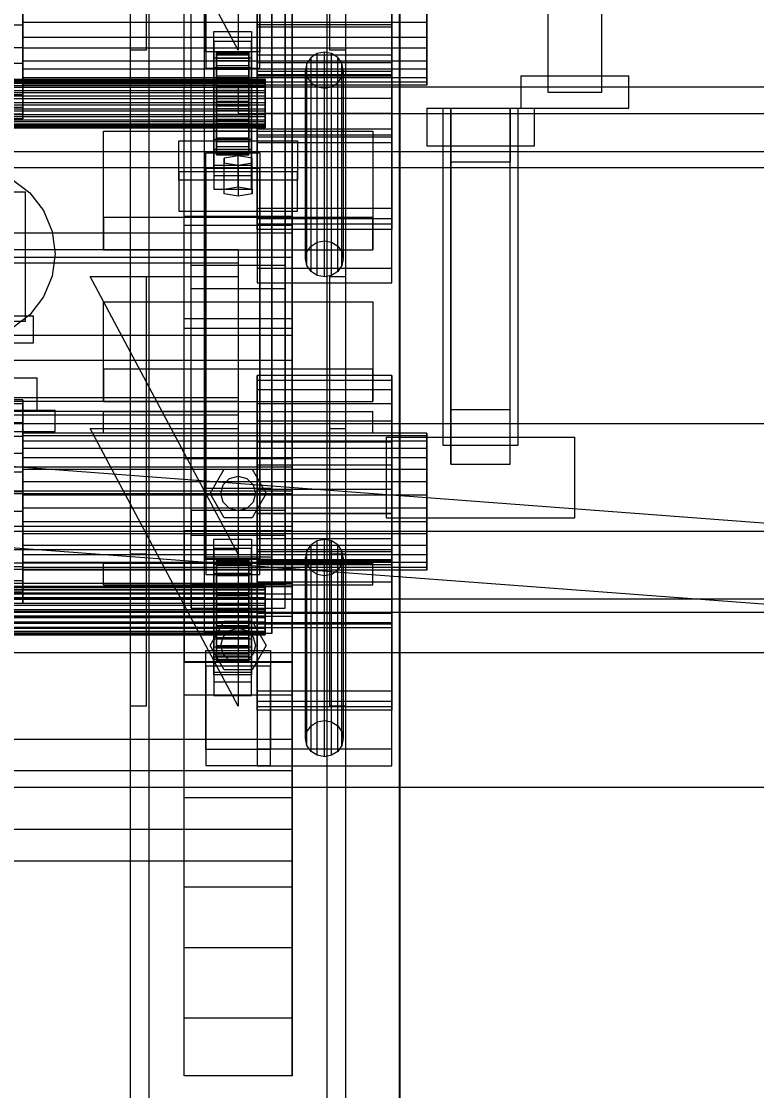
# Model space of a CAD drawing. Header units: millimetres. Extents: x -1970 to 34302, y -80068 to 6837.
# Drawn here: x 349.5 to 622.5, y -35798.5 to -35401.8 of the extents above; entities that cross this region are included whole.
import ezdxf

# ---------------------------------------------------------------- set-up
doc = ezdxf.new("R2010")
doc.units = ezdxf.units.MM
for name, color, linetype, lineweight in [('COTAS_O', 1, 'Continuous', 0), ('COTAS_P', 1, 'Continuous', 0), ('frontal_briquetadora', 7, 'Continuous', 0), ('frontal_C01', 7, 'Continuous', 0), ('frontal_C02', 7, 'Continuous', 0), ('frontal_C07', 7, 'Continuous', 0), ('frontal_tolva_provisional', 7, 'Continuous', 0)]:
    doc.layers.add(name, color=color, linetype=linetype, lineweight=lineweight)
doc.dimstyles.new('R19_100', dxfattribs={"dimtxt": 250, "dimasz": 150, "dimexe": 150, "dimexo": 80, "dimgap": 100, "dimtad": 1, "dimtih": 1, "dimtoh": 1, "dimdsep": 46, "dimcen": 0.09, "dimadec": 0, "dimazin": 0, "dimtfac": 1, "dimtdec": 4, "dimtofl": 0, "dimtmove": 0, "dimatfit": 3, "dimfxl": 1, "dimtolj": 1, "dimtzin": 0, "dimarcsym": 0})

# ---------------------------------------------------------------- blocks, each defined once
blk = doc.blocks.new('*D41')
at = {"layer": 'COTAS_O', "color": 0, "lineweight": -2, "transparency": 16777216}
for p, q in [((-1480, -35920), (-1480, -35150)), ((490, -35920), (490, -35150)), ((-1330, -35300), (340, -35300))]:
    blk.add_line(p, q, dxfattribs=at)
at = {"layer": 'COTAS_O', "color": 0, "transparency": 16777216}
for points in [[(-1330, -35275), (-1330, -35325), (-1480, -35300)], [(340, -35275), (340, -35325), (490, -35300)]]:
    blk.add_solid(points, dxfattribs=at)
at = {"layer": 'Defpoints', "color": 0, "transparency": 16777216}
for p in [(490, -35300), (-1480, -36000), (490, -36000)]:
    blk.add_point(p, dxfattribs=at)
blk = doc.blocks.new('*D43')
at = {"layer": 'COTAS_P', "color": 0, "lineweight": -2, "transparency": 16777216}
for p, q in [((-804, -35920), (-804, -35150)), ((804, -35920), (804, -35150)), ((-654, -35300), (654, -35300))]:
    blk.add_line(p, q, dxfattribs=at)
at = {"layer": 'COTAS_P', "color": 0, "transparency": 16777216}
for points in [[(-654, -35275), (-654, -35325), (-804, -35300)], [(654, -35275), (654, -35325), (804, -35300)]]:
    blk.add_solid(points, dxfattribs=at)
at = {"layer": 'Defpoints', "color": 0, "transparency": 16777216}
for p in [(804, -35300), (-804, -36000), (804, -36000)]:
    blk.add_point(p, dxfattribs=at)

msp = doc.modelspace()

# ---------------------------------------------------------------- linework, layer by layer
at = {"layer": 'frontal_briquetadora'}
for q in [(490, -34940), (490, -34950)]:
    msp.add_line((490, -35980), q, dxfattribs=at)
at = {"layer": 'frontal_C01'}
for p, q in [((390, -35975), (390, -34032.596)), ((397, -35975), (397, -34032.596)), ((463, -35975), (463, -34032.596)), ((470, -35975), (470, -34032.596)), ((390, -35975), (390, -34793.537)), ((397, -35975), (397, -34793.537)), ((463, -35975), (463, -34793.537)), ((470, -35975), (470, -34793.537)), ((417.5, -35575.013), (417.5, -34933.521)), ((442.5, -34933.521), (442.5, -35575.013)), ((417.5, -35600.645), (417.5, -34959.153)), ((442.5, -35600.645), (442.5, -34959.153)), ((410, -35564.015), (410, -35198.763)), ((450, -35198.763), (450, -35564.015)), ((410, -35611.642), (410, -35246.391)), ((450, -35611.642), (450, -35246.391)), ((418, -35413.01), (418, -35262.91)), ((438, -35262.91), (438, -35413.01)), ((418, -35268.998), (418, -35419.098)), ((438, -35419.098), (438, -35268.998)), ((410, -35474.007), (410, -35292.538)), ((450, -35292.538), (450, -35474.007)), ((412.5, -35583.263), (412.5, -35307.023)), ((447.5, -35307.023), (447.5, -35583.263)), ((412.5, -35592.394), (412.5, -35316.154)), ((447.5, -35592.394), (447.5, -35316.154)), ((410, -35512.109), (410, -35330.64)), ((450, -35512.109), (450, -35330.64)), ((350, -35388.434), (350, -35403.166)), ((437, -35403.916), (437, -35385.694)), ((487, -35385.694), (487, -35403.916)), ((350, -35402.125), (350, -35392.238)), ((500, -35392.238), (500, -35402.125)), ((350, -35411.566), (350, -35396.834)), ((437, -35396.084), (437, -35414.306)), ((487, -35414.306), (487, -35396.084)), ((350, -35397.875), (350, -35407.762)), ((500, -35407.762), (500, -35397.875)), ((350, -35403.166), (-350, -35403.166)), ((350, -35411.687), (350, -35402.125)), ((500, -35402.125), (350, -35402.125)), ((350, -35403.166), (350, -35417.417)), ((437, -35478.996), (437, -35402.902)), ((437, -35402.902), (487, -35402.902)), ((437, -35417.19), (437, -35402.902)), ((437, -35421.541), (437, -35403.916)), ((487, -35403.916), (437, -35403.916)), ((487, -35402.902), (487, -35478.996)), ((487, -35402.902), (487, -35417.19)), ((487, -35403.916), (487, -35421.541)), ((500, -35402.125), (500, -35411.687)), ((350, -35407.762), (350, -35416.466)), ((500, -35407.762), (350, -35407.762)), ((421, -35409.2), (421, -35405.548)), ((421, -35405.548), (435, -35405.548)), ((421, -35445.555), (421, -35405.548)), ((435, -35405.548), (435, -35409.2)), ((435, -35405.548), (435, -35445.555)), ((500, -35416.466), (500, -35407.762)), ((350, -35411.566), (-350, -35411.566)), ((350, -35424.538), (350, -35411.566)), ((350, -35419.471), (350, -35411.687)), ((500, -35411.687), (350, -35411.687)), ((438, -35413.01), (418, -35413.01)), ((418, -35413.01), (418, -35419.098)), ((435, -35409.2), (421, -35409.2)), ((421, -35409.2), (421, -35449.207)), ((435, -35449.207), (435, -35409.2)), ((438, -35419.098), (438, -35413.01)), ((500, -35411.687), (500, -35419.471)), ((350, -35416.466), (350, -35422.664)), ((500, -35416.466), (350, -35416.466)), ((421, -35418.94), (421, -35415.288)), ((421, -35415.288), (435, -35415.288)), ((421, -35455.295), (421, -35415.288)), ((422, -35423.258), (422, -35413.269)), ((422, -35413.269), (422, -35413.682)), ((422, -35413.269), (434, -35413.269)), ((422, -35414.149), (422, -35413.269)), ((422, -35423.453), (422, -35413.682)), ((422, -35413.682), (422, -35415.361)), ((422, -35413.682), (434, -35413.682)), ((422, -35423.675), (422, -35414.149)), ((422, -35414.149), (434, -35414.149)), ((422, -35416.262), (422, -35414.149)), ((422, -35424.248), (422, -35415.361)), ((422, -35415.361), (422, -35418.19)), ((422, -35415.361), (434, -35415.361)), ((422, -35424.676), (422, -35416.262)), ((422, -35416.262), (434, -35416.262)), ((422, -35419.465), (422, -35416.262)), ((434, -35413.682), (434, -35413.269)), ((434, -35413.269), (434, -35423.258)), ((434, -35413.269), (434, -35414.149)), ((434, -35415.361), (434, -35413.682)), ((434, -35413.682), (434, -35423.453)), ((434, -35414.149), (434, -35423.675)), ((434, -35414.149), (434, -35416.262)), ((434, -35418.19), (434, -35415.361)), ((434, -35415.361), (434, -35424.248)), ((434, -35416.262), (434, -35424.676)), ((434, -35416.262), (434, -35419.465)), ((435, -35415.288), (435, -35418.94)), ((435, -35415.288), (435, -35455.295)), ((437, -35414.306), (437, -35430.349)), ((487, -35414.306), (437, -35414.306)), ((437, -35471.211), (437, -35416.423)), ((437, -35416.423), (487, -35416.423)), ((437, -35422.139), (437, -35416.423)), ((457.05, -35415.125), (455.533, -35417.288)), ((459.321, -35413.679), (457.05, -35415.125)), ((457.05, -35485.131), (457.05, -35415.125)), ((462, -35413.172), (459.321, -35413.679)), ((459.321, -35483.686), (459.321, -35413.679)), ((464.679, -35413.679), (462, -35413.172)), ((462, -35483.178), (462, -35413.172)), ((466.95, -35415.125), (464.679, -35413.679)), ((464.679, -35483.686), (464.679, -35413.679)), ((468.467, -35417.288), (466.95, -35415.125)), ((466.95, -35485.131), (466.95, -35415.125)), ((487, -35430.349), (487, -35414.306)), ((487, -35416.423), (487, -35471.211)), ((487, -35416.423), (487, -35422.139)), ((500, -35422.664), (500, -35416.466)), ((350, -35417.417), (-350, -35417.417)), ((350, -35417.417), (350, -35429.015)), ((350, -35424.29), (350, -35419.471)), ((500, -35419.471), (350, -35419.471)), ((418, -35419.098), (438, -35419.098)), ((435, -35418.94), (421, -35418.94)), ((421, -35418.94), (421, -35458.947)), ((422, -35425.589), (422, -35418.19)), ((422, -35418.19), (422, -35421.977)), ((422, -35418.19), (434, -35418.19)), ((422, -35426.193), (422, -35419.465)), ((422, -35419.465), (434, -35419.465)), ((422, -35423.539), (422, -35419.465)), ((434, -35421.977), (434, -35418.19)), ((434, -35418.19), (434, -35425.589)), ((434, -35419.465), (434, -35426.193)), ((434, -35419.465), (434, -35423.539)), ((435, -35458.947), (435, -35418.94)), ((487, -35417.19), (437, -35417.19)), ((437, -35417.19), (437, -35493.284)), ((437, -35475.021), (437, -35420.234)), ((437, -35420.234), (487, -35420.234)), ((437, -35444.047), (437, -35420.234)), ((455.533, -35417.288), (455, -35419.839)), ((455, -35419.839), (455.533, -35422.391)), ((455, -35489.846), (455, -35419.839)), ((455.533, -35487.294), (455.533, -35417.288)), ((469, -35419.839), (468.467, -35417.288)), ((468.467, -35487.294), (468.467, -35417.288)), ((468.467, -35422.391), (469, -35419.839)), ((469, -35419.839), (469, -35489.846)), ((487, -35493.284), (487, -35417.19)), ((487, -35420.234), (487, -35475.021)), ((487, -35420.234), (487, -35444.047)), ((500, -35419.471), (500, -35424.29)), ((-440, -35423.258), (440, -35423.258)), ((-440, -35423.453), (440, -35423.453)), ((-440, -35423.675), (440, -35423.675)), ((-440, -35424.248), (440, -35424.248)), ((-440, -35424.676), (440, -35424.676)), ((350, -35424.538), (-350, -35424.538)), ((350, -35422.664), (350, -35425.411)), ((500, -35422.664), (350, -35422.664)), ((350, -35425.411), (350, -35424.29)), ((500, -35424.29), (350, -35424.29)), ((350, -35433.774), (350, -35424.538)), ((422, -35427.383), (422, -35421.977)), ((422, -35421.977), (422, -35426.464)), ((422, -35421.977), (434, -35421.977)), ((422, -35423.453), (422, -35423.258)), ((434, -35423.258), (422, -35423.258)), ((422, -35423.258), (422, -35423.675)), ((422, -35424.248), (422, -35423.453)), ((434, -35423.453), (422, -35423.453)), ((422, -35428.123), (422, -35423.539)), ((422, -35423.539), (434, -35423.539)), ((422, -35428.207), (422, -35423.539)), ((434, -35423.675), (422, -35423.675)), ((422, -35423.675), (422, -35424.676)), ((422, -35425.589), (422, -35424.248)), ((434, -35424.248), (422, -35424.248)), ((434, -35424.676), (422, -35424.676)), ((422, -35424.676), (422, -35426.193)), ((434, -35426.464), (434, -35421.977)), ((434, -35421.977), (434, -35427.383)), ((434, -35423.258), (434, -35423.453)), ((434, -35423.675), (434, -35423.258)), ((434, -35423.453), (434, -35424.248)), ((434, -35423.539), (434, -35428.123)), ((434, -35423.539), (434, -35428.207)), ((434, -35424.676), (434, -35423.675)), ((434, -35424.248), (434, -35425.589)), ((434, -35426.193), (434, -35424.676)), ((437, -35435.887), (437, -35421.541)), ((487, -35421.541), (437, -35421.541)), ((487, -35422.139), (437, -35422.139)), ((437, -35422.139), (437, -35476.927)), ((440, -35423.453), (440, -35423.258)), ((440, -35423.258), (440, -35423.675)), ((440, -35424.248), (440, -35423.453)), ((440, -35423.675), (440, -35424.676)), ((440, -35425.589), (440, -35424.248)), ((440, -35424.676), (440, -35426.193)), ((455.533, -35422.391), (457.05, -35424.554)), ((455.533, -35492.398), (455.533, -35422.391)), ((457.05, -35424.554), (459.321, -35426)), ((457.05, -35494.561), (457.05, -35424.554)), ((464.679, -35426), (466.95, -35424.554)), ((466.95, -35424.554), (468.467, -35422.391)), ((466.95, -35494.561), (466.95, -35424.554)), ((468.467, -35492.398), (468.467, -35422.391)), ((487, -35421.541), (487, -35435.887)), ((487, -35476.927), (487, -35422.139)), ((500, -35425.411), (500, -35422.664)), ((500, -35424.29), (500, -35425.411)), ((-440, -35425.589), (440, -35425.589)), ((-440, -35426.193), (440, -35426.193)), ((-440, -35427.383), (440, -35427.383)), ((-440, -35428.123), (440, -35428.123)), ((500, -35425.411), (350, -35425.411)), ((422, -35427.383), (422, -35425.589)), ((434, -35425.589), (422, -35425.589)), ((434, -35426.193), (422, -35426.193)), ((422, -35426.193), (422, -35428.123)), ((422, -35426.464), (422, -35429.508)), ((434, -35426.464), (422, -35426.464)), ((422, -35426.464), (422, -35431.346)), ((422, -35429.508), (422, -35427.383)), ((434, -35427.383), (422, -35427.383)), ((434, -35428.123), (422, -35428.123)), ((422, -35428.123), (422, -35430.333)), ((422, -35430.333), (422, -35428.207)), ((422, -35428.207), (434, -35428.207)), ((422, -35433.149), (422, -35428.207)), ((434, -35425.589), (434, -35427.383)), ((434, -35428.123), (434, -35426.193)), ((434, -35429.508), (434, -35426.464)), ((434, -35431.346), (434, -35426.464)), ((434, -35427.383), (434, -35429.508)), ((434, -35430.333), (434, -35428.123)), ((434, -35428.207), (434, -35430.333)), ((434, -35428.207), (434, -35433.149)), ((440, -35427.383), (440, -35425.589)), ((440, -35426.193), (440, -35428.123)), ((440, -35429.508), (440, -35427.383)), ((440, -35428.123), (440, -35430.333)), ((459.321, -35426), (462, -35426.507)), ((459.321, -35496.006), (459.321, -35426)), ((462, -35426.507), (464.679, -35426)), ((462, -35496.514), (462, -35426.507)), ((464.679, -35496.006), (464.679, -35426)), ((440, -35429.508), (-440, -35429.508)), ((-440, -35430.333), (440, -35430.333)), ((-440, -35431.82), (440, -35431.82)), ((-440, -35432.675), (440, -35432.675)), ((350, -35429.015), (-350, -35429.015)), ((350, -35429.015), (350, -35436.197)), ((422, -35429.508), (434, -35429.508)), ((422, -35431.82), (422, -35429.508)), ((434, -35430.333), (422, -35430.333)), ((422, -35430.333), (422, -35432.675)), ((422, -35431.82), (422, -35431.346)), ((422, -35431.346), (422, -35436.288)), ((422, -35431.346), (434, -35431.346)), ((422, -35434.162), (422, -35431.82)), ((434, -35431.82), (422, -35431.82)), ((422, -35432.675), (422, -35433.149)), ((434, -35432.675), (422, -35432.675)), ((422, -35432.675), (422, -35434.987)), ((434, -35429.508), (434, -35431.82)), ((434, -35432.675), (434, -35430.333)), ((434, -35436.288), (434, -35431.346)), ((434, -35431.346), (434, -35431.82)), ((434, -35431.82), (434, -35434.162)), ((434, -35433.149), (434, -35432.675)), ((434, -35434.987), (434, -35432.675)), ((437, -35430.349), (437, -35441.773)), ((487, -35430.349), (437, -35430.349)), ((440, -35431.82), (440, -35429.508)), ((440, -35430.333), (440, -35432.675)), ((440, -35434.162), (440, -35431.82)), ((440, -35432.675), (440, -35434.987)), ((487, -35441.773), (487, -35430.349)), ((-440, -35434.162), (440, -35434.162)), ((-440, -35434.987), (440, -35434.987)), ((-440, -35436.372), (440, -35436.372)), ((350, -35433.774), (-350, -35433.774)), ((350, -35436.197), (-350, -35436.197)), ((350, -35437.868), (350, -35433.774)), ((350, -35436.197), (350, -35437.868)), ((422, -35433.149), (434, -35433.149)), ((422, -35438.031), (422, -35433.149)), ((422, -35436.372), (422, -35434.162)), ((422, -35434.162), (422, -35436.288)), ((434, -35434.162), (422, -35434.162)), ((422, -35434.987), (422, -35438.031)), ((434, -35434.987), (422, -35434.987)), ((422, -35434.987), (422, -35437.112)), ((422, -35436.288), (422, -35440.956)), ((422, -35436.288), (434, -35436.288)), ((422, -35438.302), (422, -35436.372)), ((422, -35436.372), (422, -35440.956)), ((434, -35436.372), (422, -35436.372)), ((434, -35433.149), (434, -35438.031)), ((434, -35436.288), (434, -35434.162)), ((434, -35434.162), (434, -35436.372)), ((434, -35438.031), (434, -35434.987)), ((434, -35437.112), (434, -35434.987)), ((434, -35440.956), (434, -35436.288)), ((434, -35440.956), (434, -35436.372)), ((434, -35436.372), (434, -35438.302)), ((437, -35444.77), (437, -35435.887)), ((487, -35435.887), (437, -35435.887)), ((440, -35436.372), (440, -35434.162)), ((440, -35434.987), (440, -35437.112)), ((440, -35438.302), (440, -35436.372)), ((487, -35435.887), (487, -35444.77)), ((-440, -35437.112), (440, -35437.112)), ((-440, -35438.302), (440, -35438.302)), ((-440, -35438.906), (440, -35438.906)), ((-440, -35439.819), (440, -35439.819)), ((-440, -35440.247), (440, -35440.247)), ((350, -35437.868), (-350, -35437.868)), ((422, -35437.112), (422, -35442.518)), ((434, -35437.112), (422, -35437.112)), ((422, -35437.112), (422, -35438.906)), ((422, -35438.031), (434, -35438.031)), ((422, -35442.518), (422, -35438.031)), ((422, -35439.819), (422, -35438.302)), ((422, -35438.302), (422, -35445.03)), ((434, -35438.302), (422, -35438.302)), ((422, -35438.906), (422, -35446.305)), ((434, -35438.906), (422, -35438.906)), ((422, -35438.906), (422, -35440.247)), ((422, -35440.82), (422, -35439.819)), ((422, -35439.819), (422, -35448.232)), ((434, -35439.819), (422, -35439.819)), ((422, -35440.247), (422, -35449.134)), ((434, -35440.247), (422, -35440.247)), ((422, -35440.247), (422, -35441.042)), ((434, -35442.518), (434, -35437.112)), ((434, -35438.906), (434, -35437.112)), ((434, -35438.031), (434, -35442.518)), ((434, -35445.03), (434, -35438.302)), ((434, -35438.302), (434, -35439.819)), ((434, -35446.305), (434, -35438.906)), ((434, -35440.247), (434, -35438.906)), ((434, -35448.232), (434, -35439.819)), ((434, -35439.819), (434, -35440.82)), ((434, -35449.134), (434, -35440.247)), ((434, -35441.042), (434, -35440.247)), ((440, -35437.112), (440, -35438.906)), ((440, -35439.819), (440, -35438.302)), ((440, -35438.906), (440, -35440.247)), ((440, -35440.82), (440, -35439.819)), ((440, -35440.247), (440, -35441.042)), ((-440, -35440.82), (440, -35440.82)), ((-440, -35441.042), (440, -35441.042)), ((-440, -35441.237), (440, -35441.237)), ((380, -35474.479), (380, -35442.525)), ((380, -35442.525), (480, -35442.525)), ((380, -35486.479), (380, -35442.525)), ((421, -35456.394), (421, -35442.393)), ((421, -35442.393), (435, -35442.393)), ((421, -35450.013), (421, -35442.393)), ((422, -35441.237), (422, -35440.82)), ((422, -35440.82), (422, -35450.346)), ((434, -35440.82), (422, -35440.82)), ((422, -35440.956), (422, -35445.03)), ((422, -35440.956), (434, -35440.956)), ((422, -35441.042), (422, -35450.813)), ((434, -35441.042), (422, -35441.042)), ((422, -35441.042), (422, -35441.237)), ((422, -35441.237), (422, -35451.226)), ((434, -35441.237), (422, -35441.237)), ((422, -35442.518), (434, -35442.518)), ((422, -35446.305), (422, -35442.518)), ((434, -35450.346), (434, -35440.82)), ((434, -35440.82), (434, -35441.237)), ((434, -35445.03), (434, -35440.956)), ((434, -35450.813), (434, -35441.042)), ((434, -35441.237), (434, -35441.042)), ((434, -35451.226), (434, -35441.237)), ((434, -35442.518), (434, -35446.305)), ((435, -35442.393), (435, -35456.394)), ((435, -35442.393), (435, -35450.013)), ((437, -35441.773), (437, -35446.837)), ((487, -35441.773), (437, -35441.773)), ((487, -35444.047), (437, -35444.047)), ((437, -35444.047), (437, -35498.835)), ((437, -35446.837), (437, -35444.77)), ((487, -35444.77), (437, -35444.77)), ((440, -35441.237), (440, -35440.82)), ((440, -35441.042), (440, -35441.237)), ((480, -35442.525), (480, -35474.479)), ((480, -35442.525), (480, -35486.479)), ((487, -35446.837), (487, -35441.773)), ((487, -35498.835), (487, -35444.047)), ((487, -35444.77), (487, -35446.837)), ((435, -35445.555), (421, -35445.555)), ((421, -35445.555), (421, -35449.207)), ((422, -35445.03), (422, -35448.232)), ((422, -35445.03), (434, -35445.03)), ((422, -35446.305), (434, -35446.305)), ((422, -35449.134), (422, -35446.305)), ((422, -35448.232), (422, -35450.346)), ((422, -35448.232), (434, -35448.232)), ((434, -35448.232), (434, -35445.03)), ((434, -35446.305), (434, -35449.134)), ((434, -35450.346), (434, -35448.232)), ((435, -35449.207), (435, -35445.555)), ((487, -35446.837), (437, -35446.837)), ((421, -35449.207), (435, -35449.207)), ((435, -35450.013), (421, -35450.013)), ((421, -35450.013), (421, -35464.014)), ((422, -35449.134), (434, -35449.134)), ((422, -35450.813), (422, -35449.134)), ((422, -35450.346), (422, -35451.226)), ((422, -35450.346), (434, -35450.346)), ((422, -35450.813), (434, -35450.813)), ((422, -35451.226), (422, -35450.813)), ((422, -35451.226), (434, -35451.226)), ((434, -35449.134), (434, -35450.813)), ((434, -35451.226), (434, -35450.346)), ((434, -35450.813), (434, -35451.226)), ((435, -35464.014), (435, -35450.013)), ((435, -35455.295), (421, -35455.295)), ((421, -35455.295), (421, -35458.947)), ((435, -35456.394), (421, -35456.394)), ((421, -35456.394), (421, -35464.014)), ((435, -35458.947), (435, -35455.295)), ((435, -35464.014), (435, -35456.394)), ((421, -35458.947), (435, -35458.947)), ((421, -35464.014), (435, -35464.014)), ((487, -35471.211), (437, -35471.211)), ((437, -35471.211), (437, -35476.927)), ((487, -35476.927), (487, -35471.211)), ((480, -35474.479), (380, -35474.479)), ((380, -35474.479), (380, -35486.479)), ((410, -35512.109), (410, -35474.007)), ((410, -35474.007), (450, -35474.007)), ((487, -35475.021), (437, -35475.021)), ((437, -35475.021), (437, -35498.835)), ((450, -35474.007), (450, -35512.109)), ((480, -35486.479), (480, -35474.479)), ((487, -35498.835), (487, -35475.021)), ((-450, -35480.256), (450, -35480.256)), ((437, -35476.927), (487, -35476.927)), ((487, -35478.996), (437, -35478.996)), ((437, -35478.996), (437, -35493.284)), ((450, -35480.256), (450, -35489.388)), ((450, -35480.256), (450, -35518.358)), ((487, -35493.284), (487, -35478.996)), ((457.05, -35485.131), (459.321, -35483.686)), ((459.321, -35483.686), (462, -35483.178)), ((462, -35483.178), (464.679, -35483.686)), ((464.679, -35483.686), (466.95, -35485.131)), ((430, -35486.479), (-430, -35486.479)), ((380, -35486.479), (480, -35486.479)), ((430, -35486.479), (430, -35491.479)), ((455, -35489.846), (455.533, -35487.294)), ((455.533, -35487.294), (457.05, -35485.131)), ((466.95, -35485.131), (468.467, -35487.294)), ((468.467, -35487.294), (469, -35489.846)), ((450, -35489.388), (-450, -35489.388)), ((430, -35491.479), (-430, -35491.479)), ((430, -35491.479), (430, -35541.479)), ((450, -35527.49), (450, -35489.388)), ((455.533, -35492.398), (455, -35489.846)), ((469, -35489.846), (468.467, -35492.398)), ((437, -35493.284), (487, -35493.284)), ((457.05, -35494.561), (455.533, -35492.398)), ((459.321, -35496.006), (457.05, -35494.561)), ((462, -35496.514), (459.321, -35496.006)), ((464.679, -35496.006), (462, -35496.514)), ((466.95, -35494.561), (464.679, -35496.006)), ((468.467, -35492.398), (466.95, -35494.561)), ((430, -35599.479), (375, -35496.479)), ((375, -35496.479), (430, -35496.479)), ((390, -35599.479), (390, -35496.479)), ((390, -35496.479), (396, -35496.479)), ((396, -35599.479), (396, -35496.479)), ((430, -35496.479), (430, -35599.479)), ((437, -35498.835), (487, -35498.835)), ((464, -35599.479), (464, -35496.479)), ((464, -35496.479), (470, -35496.479)), ((470, -35599.479), (470, -35496.479)), ((450, -35512.109), (410, -35512.109)), ((450, -35518.358), (-450, -35518.358)), ((450, -35527.49), (450, -35518.358)), ((-450, -35527.49), (450, -35527.49)), ((430, -35541.479), (-430, -35541.479)), ((430, -35541.479), (430, -35546.479)), ((430, -35546.479), (-430, -35546.479)), ((380, -35546.479), (480, -35546.479)), ((380, -35554.479), (380, -35546.479)), ((480, -35554.479), (480, -35546.479)), ((380, -35554.479), (480, -35554.479)), ((390, -35554.479), (397, -35554.479)), ((390, -35975), (390, -35554.479)), ((397, -35975), (397, -35554.479)), ((397, -35554.479), (463, -35554.479)), ((463, -35554.479), (470, -35554.479)), ((463, -35975), (463, -35554.479)), ((470, -35975), (470, -35554.479)), ((-450, -35567.004), (450, -35567.004)), ((410, -35611.642), (410, -35564.015)), ((410, -35564.015), (450, -35564.015)), ((410, -35745.484), (410, -35564.015)), ((450, -35564.015), (450, -35611.642)), ((450, -35564.015), (450, -35745.484)), ((450, -35567.004), (450, -35576.135)), ((450, -35567.004), (450, -35605.106)), ((419.6, -35576.979), (424.8, -35567.972)), ((424.457, -35573.779), (426.8, -35571.436)), ((424.8, -35567.972), (435.2, -35567.972)), ((426.8, -35571.436), (430, -35570.579)), ((430, -35570.579), (433.2, -35571.436)), ((433.2, -35571.436), (435.543, -35573.779)), ((435.2, -35567.972), (440.4, -35576.979)), ((417.5, -35600.645), (417.5, -35575.013)), ((417.5, -35575.013), (442.5, -35575.013)), ((423.6, -35576.979), (424.457, -35573.779)), ((435.543, -35573.779), (436.4, -35576.979)), ((442.5, -35575.013), (442.5, -35600.645)), ((450, -35576.135), (-450, -35576.135)), ((-450, -35576.978), (450, -35576.978)), ((424.8, -35585.985), (419.6, -35576.979)), ((424.457, -35580.179), (423.6, -35576.979)), ((440.4, -35576.979), (435.2, -35585.985)), ((436.4, -35576.979), (435.543, -35580.179)), ((450, -35614.237), (450, -35576.135)), ((450, -35576.978), (450, -35589.153)), ((450, -35576.978), (450, -35610.318)), ((447.5, -35583.263), (412.5, -35583.263)), ((412.5, -35583.263), (412.5, -35592.394)), ((426.8, -35582.521), (424.457, -35580.179)), ((430, -35583.379), (426.8, -35582.521)), ((433.2, -35582.521), (430, -35583.379)), ((435.543, -35580.179), (433.2, -35582.521)), ((447.5, -35592.394), (447.5, -35583.263)), ((435.2, -35585.985), (424.8, -35585.985)), ((450, -35589.153), (-450, -35589.153)), ((450, -35622.493), (450, -35589.153)), ((412.5, -35592.394), (447.5, -35592.394)), ((396, -35599.479), (390, -35599.479)), ((470, -35599.479), (464, -35599.479)), ((442.5, -35600.645), (417.5, -35600.645)), ((450, -35605.106), (-450, -35605.106)), ((450, -35614.237), (450, -35605.106)), ((450, -35610.318), (-450, -35610.318)), ((450, -35622.493), (450, -35610.318)), ((-450, -35614.237), (450, -35614.237)), ((450, -35611.642), (410, -35611.642)), ((410, -35793.112), (410, -35611.642)), ((450, -35793.112), (450, -35611.642)), ((-450, -35622.493), (450, -35622.493)), ((410, -35793.112), (410, -35745.484)), ((410, -35745.484), (450, -35745.484)), ((450, -35745.484), (450, -35793.112)), ((450, -35793.112), (410, -35793.112))]:
    msp.add_line(p, q, dxfattribs=at)
at = {"layer": 'frontal_C02'}
for p, q in [((390, -35975), (390, -33576.746)), ((397, -35975), (397, -33576.746)), ((463, -35975), (463, -33576.746)), ((470, -35975), (470, -33576.746)), ((390, -35975), (390, -34072.136)), ((397, -35975), (397, -34072.136)), ((463, -35975), (463, -34072.136)), ((470, -35975), (470, -34072.136)), ((390, -35975), (390, -34861.253)), ((397, -35975), (397, -34861.253)), ((463, -35975), (463, -34861.253)), ((470, -35975), (470, -34861.253)), ((410, -35477.439), (410, -35126.72)), ((450, -35126.72), (450, -35477.439)), ((417.5, -35601.333), (417.5, -35132.029)), ((442.5, -35132.029), (442.5, -35601.333)), ((417.5, -35628.97), (417.5, -35159.666)), ((442.5, -35628.97), (442.5, -35159.666)), ((410, -35515.692), (410, -35164.974)), ((450, -35515.692), (450, -35164.974)), ((410, -35590.878), (410, -35303.277)), ((450, -35303.277), (450, -35590.878)), ((410, -35639.425), (410, -35351.825)), ((450, -35639.425), (450, -35351.825)), ((408, -35460.721), (408, -35446.107)), ((408, -35446.107), (452, -35446.107)), ((408, -35457.583), (408, -35446.107)), ((452, -35446.107), (452, -35460.721)), ((452, -35446.107), (452, -35457.583)), ((418, -35456.337), (418, -35450.491)), ((418, -35450.491), (438, -35450.491)), ((418, -35601.188), (418, -35450.491)), ((430, -35451.66), (424.804, -35452.537)), ((424.804, -35452.537), (424.804, -35454.291)), ((424.804, -35464.013), (424.804, -35452.537)), ((435.196, -35452.537), (430, -35451.66)), ((430, -35463.136), (430, -35451.66)), ((435.196, -35454.291), (435.196, -35452.537)), ((435.196, -35464.013), (435.196, -35452.537)), ((438, -35450.491), (438, -35456.337)), ((438, -35450.491), (438, -35601.188)), ((438, -35456.337), (418, -35456.337)), ((418, -35456.337), (418, -35607.033)), ((424.804, -35454.291), (430, -35455.168)), ((424.804, -35465.767), (424.804, -35454.291)), ((430, -35455.168), (435.196, -35454.291)), ((430, -35455.168), (430, -35466.644)), ((435.196, -35465.767), (435.196, -35454.291)), ((438, -35607.033), (438, -35456.337)), ((452, -35457.583), (408, -35457.583)), ((408, -35457.583), (408, -35472.197)), ((452, -35472.197), (452, -35457.583)), ((452, -35460.721), (408, -35460.721)), ((408, -35460.721), (408, -35472.197)), ((424.804, -35464.013), (430, -35463.136)), ((424.804, -35465.767), (424.804, -35464.013)), ((430, -35463.136), (435.196, -35464.013)), ((435.196, -35464.013), (435.196, -35465.767)), ((452, -35472.197), (452, -35460.721)), ((430, -35466.644), (424.804, -35465.767)), ((435.196, -35465.767), (430, -35466.644)), ((408, -35472.197), (452, -35472.197)), ((410, -35515.692), (410, -35477.439)), ((410, -35477.439), (450, -35477.439)), ((410, -35651.688), (410, -35477.439)), ((450, -35477.439), (450, -35515.692)), ((450, -35477.439), (450, -35651.688)), ((412.5, -35500.95), (412.5, -35492.182)), ((412.5, -35492.182), (447.5, -35492.182)), ((412.5, -35610.767), (412.5, -35492.182)), ((447.5, -35492.182), (447.5, -35500.95)), ((447.5, -35492.182), (447.5, -35610.767)), ((447.5, -35500.95), (412.5, -35500.95)), ((412.5, -35619.535), (412.5, -35500.95)), ((447.5, -35619.535), (447.5, -35500.95)), ((380, -35530.837), (380, -35505.776)), ((380, -35505.776), (480, -35505.776)), ((380, -35542.837), (380, -35505.776)), ((480, -35505.776), (480, -35530.837)), ((480, -35505.776), (480, -35542.837)), ((450, -35515.692), (410, -35515.692)), ((410, -35689.941), (410, -35515.692)), ((450, -35689.941), (450, -35515.692)), ((480, -35530.837), (380, -35530.837)), ((380, -35530.837), (380, -35542.837)), ((480, -35542.837), (480, -35530.837)), ((437, -35538.504), (437, -35533.217)), ((437, -35533.217), (437, -35535.052)), ((487, -35533.217), (437, -35533.217)), ((437, -35535.052), (437, -35543.73)), ((487, -35535.052), (437, -35535.052)), ((487, -35535.052), (487, -35533.217)), ((487, -35533.217), (487, -35538.504)), ((487, -35543.73), (487, -35535.052)), ((437, -35550.108), (437, -35538.504)), ((487, -35538.504), (437, -35538.504)), ((487, -35538.504), (487, -35550.108)), ((430, -35542.837), (-430, -35542.837)), ((350, -35542.175), (-350, -35542.175)), ((350, -35543.659), (-350, -35543.659)), ((350, -35543.659), (350, -35542.175)), ((350, -35542.175), (350, -35546.45)), ((350, -35550.676), (350, -35543.659)), ((380, -35542.837), (480, -35542.837)), ((430, -35542.837), (430, -35547.837)), ((437, -35543.73), (437, -35557.93)), ((487, -35543.73), (437, -35543.73)), ((487, -35557.93), (487, -35543.73)), ((430, -35547.837), (-430, -35547.837)), ((350, -35546.45), (-350, -35546.45)), ((350, -35546.45), (350, -35555.832)), ((430, -35547.837), (430, -35597.837)), ((350, -35550.676), (-350, -35550.676)), ((350, -35562.156), (350, -35550.676)), ((437, -35566.264), (437, -35550.108)), ((487, -35550.108), (437, -35550.108)), ((487, -35550.108), (487, -35566.264)), ((350, -35555.832), (-350, -35555.832)), ((350, -35557.486), (350, -35554.618)), ((350, -35554.618), (350, -35555.613)), ((500, -35554.618), (350, -35554.618)), ((350, -35555.613), (350, -35560.322)), ((500, -35555.613), (350, -35555.613)), ((350, -35555.832), (350, -35568.894)), ((430, -35655.837), (375, -35552.837)), ((375, -35552.837), (430, -35552.837)), ((390, -35655.837), (390, -35552.837)), ((390, -35552.837), (396, -35552.837)), ((396, -35655.837), (396, -35552.837)), ((430, -35552.837), (430, -35655.837)), ((464, -35655.837), (464, -35552.837)), ((464, -35552.837), (470, -35552.837)), ((470, -35655.837), (470, -35552.837)), ((500, -35555.613), (500, -35554.618)), ((500, -35554.618), (500, -35557.486)), ((500, -35560.322), (500, -35555.613)), ((350, -35563.782), (350, -35557.486)), ((500, -35557.486), (350, -35557.486)), ((437, -35557.93), (437, -35575.49)), ((487, -35557.93), (437, -35557.93)), ((487, -35575.49), (487, -35557.93)), ((500, -35557.486), (500, -35563.782)), ((350, -35562.156), (-350, -35562.156)), ((350, -35560.322), (350, -35568.026)), ((500, -35560.322), (350, -35560.322)), ((350, -35576.354), (350, -35562.156)), ((350, -35572.547), (350, -35563.782)), ((500, -35563.782), (350, -35563.782)), ((500, -35568.026), (500, -35560.322)), ((500, -35563.782), (500, -35572.547)), ((437, -35584.51), (437, -35566.264)), ((437, -35566.264), (487, -35566.264)), ((487, -35566.264), (487, -35584.51)), ((-350, -35568.894), (350, -35568.894)), ((350, -35568.026), (350, -35577.553)), ((500, -35568.026), (350, -35568.026)), ((350, -35568.894), (350, -35583.646)), ((500, -35577.553), (500, -35568.026)), ((350, -35582.447), (350, -35572.547)), ((350, -35572.547), (500, -35572.547)), ((437, -35575.49), (437, -35593.736)), ((487, -35575.49), (437, -35575.49)), ((487, -35593.736), (487, -35575.49)), ((500, -35572.547), (500, -35582.447)), ((350, -35576.354), (-350, -35576.354)), ((350, -35591.106), (350, -35576.354)), ((350, -35577.553), (350, -35587.453)), ((500, -35577.553), (350, -35577.553)), ((500, -35587.453), (500, -35577.553)), ((350, -35583.646), (-350, -35583.646)), ((350, -35591.974), (350, -35582.447)), ((500, -35582.447), (350, -35582.447)), ((350, -35583.646), (350, -35597.844)), ((500, -35582.447), (500, -35591.974)), ((350, -35587.453), (350, -35596.218)), ((500, -35587.453), (350, -35587.453)), ((437, -35657.312), (437, -35584.245)), ((437, -35584.245), (487, -35584.245)), ((437, -35598.59), (437, -35584.245)), ((437, -35602.07), (437, -35584.51)), ((487, -35584.51), (437, -35584.51)), ((487, -35584.245), (487, -35657.312)), ((487, -35584.245), (487, -35598.59)), ((487, -35584.51), (487, -35602.07)), ((500, -35596.218), (500, -35587.453)), ((350, -35591.106), (-350, -35591.106)), ((350, -35604.168), (350, -35591.106)), ((450, -35590.77), (410, -35590.77)), ((410, -35590.77), (410, -35639.533)), ((410, -35722.94), (410, -35590.77)), ((410, -35639.425), (410, -35590.878)), ((410, -35590.878), (450, -35590.878)), ((450, -35639.533), (450, -35590.77)), ((450, -35590.77), (450, -35722.94)), ((450, -35590.878), (450, -35639.425)), ((350, -35599.678), (350, -35591.974)), ((500, -35591.974), (350, -35591.974)), ((421, -35597.362), (421, -35593.855)), ((421, -35593.855), (435, -35593.855)), ((421, -35634.021), (421, -35593.855)), ((435, -35593.855), (435, -35597.362)), ((435, -35593.855), (435, -35634.021)), ((437, -35593.736), (437, -35609.892)), ((487, -35593.736), (437, -35593.736)), ((459.321, -35594.533), (457.05, -35595.984)), ((462, -35594.023), (459.321, -35594.533)), ((459.321, -35661.754), (459.321, -35594.533)), ((464.679, -35594.533), (462, -35594.023)), ((462, -35661.244), (462, -35594.023)), ((466.95, -35595.984), (464.679, -35594.533)), ((464.679, -35661.754), (464.679, -35594.533)), ((487, -35609.892), (487, -35593.736)), ((500, -35591.974), (500, -35599.678)), ((430, -35597.837), (-430, -35597.837)), ((350, -35597.844), (-350, -35597.844)), ((350, -35596.218), (350, -35602.514)), ((500, -35596.218), (350, -35596.218)), ((350, -35597.844), (350, -35609.324)), ((435, -35597.362), (421, -35597.362)), ((421, -35597.362), (421, -35637.528)), ((430, -35597.837), (430, -35602.837)), ((435, -35637.528), (435, -35597.362)), ((437, -35650.295), (437, -35597.688)), ((437, -35597.688), (487, -35597.688)), ((437, -35603.426), (437, -35597.688)), ((487, -35598.59), (437, -35598.59)), ((437, -35598.59), (437, -35671.657)), ((455.533, -35598.156), (455, -35600.718)), ((457.05, -35595.984), (455.533, -35598.156)), ((455.533, -35665.377), (455.533, -35598.156)), ((457.05, -35663.205), (457.05, -35595.984)), ((468.467, -35598.156), (466.95, -35595.984)), ((466.95, -35663.205), (466.95, -35595.984)), ((469, -35600.718), (468.467, -35598.156)), ((468.467, -35665.377), (468.467, -35598.156)), ((487, -35597.688), (487, -35650.295)), ((487, -35597.688), (487, -35603.426)), ((487, -35671.657), (487, -35598.59)), ((500, -35602.514), (500, -35596.218)), ((430, -35602.837), (-430, -35602.837)), ((350, -35604.387), (350, -35599.678)), ((500, -35599.678), (350, -35599.678)), ((350, -35602.514), (350, -35605.382)), ((500, -35602.514), (350, -35602.514)), ((380, -35602.837), (480, -35602.837)), ((380, -35610.837), (380, -35602.837)), ((417.5, -35628.97), (417.5, -35601.333)), ((417.5, -35601.333), (442.5, -35601.333)), ((438, -35601.188), (418, -35601.188)), ((418, -35601.188), (418, -35607.033)), ((421, -35606.715), (421, -35603.208)), ((421, -35603.208), (435, -35603.208)), ((421, -35643.374), (421, -35603.208)), ((422, -35611.373), (422, -35601.38)), ((422, -35601.38), (422, -35601.855)), ((422, -35601.38), (434, -35601.38)), ((422, -35602.198), (422, -35601.38)), ((422, -35611.599), (422, -35601.855)), ((422, -35601.855), (422, -35603.593)), ((422, -35601.855), (434, -35601.855)), ((422, -35611.761), (422, -35602.198)), ((422, -35602.198), (434, -35602.198)), ((422, -35604.254), (422, -35602.198)), ((434, -35601.855), (434, -35601.38)), ((434, -35601.38), (434, -35611.373)), ((434, -35601.38), (434, -35602.198)), ((434, -35603.593), (434, -35601.855)), ((434, -35601.855), (434, -35611.599)), ((434, -35602.198), (434, -35611.761)), ((434, -35602.198), (434, -35604.254)), ((435, -35603.208), (435, -35606.715)), ((435, -35603.208), (435, -35643.374)), ((437, -35654.121), (437, -35601.513)), ((437, -35601.513), (487, -35601.513)), ((437, -35625.421), (437, -35601.513)), ((437, -35616.27), (437, -35602.07)), ((487, -35602.07), (437, -35602.07)), ((487, -35603.426), (437, -35603.426)), ((437, -35603.426), (437, -35656.033)), ((438, -35607.033), (438, -35601.188)), ((442.5, -35601.333), (442.5, -35628.97)), ((455, -35600.718), (455.533, -35603.279)), ((455, -35667.939), (455, -35600.718)), ((455.533, -35603.279), (457.05, -35605.451)), ((455.533, -35670.5), (455.533, -35603.279)), ((466.95, -35605.451), (468.467, -35603.279)), ((468.467, -35603.279), (469, -35600.718)), ((468.467, -35670.5), (468.467, -35603.279)), ((469, -35600.718), (469, -35667.939)), ((480, -35610.837), (480, -35602.837)), ((487, -35601.513), (487, -35654.121)), ((487, -35601.513), (487, -35625.421)), ((487, -35602.07), (487, -35616.27)), ((487, -35656.033), (487, -35603.426)), ((500, -35599.678), (500, -35604.387)), ((500, -35605.382), (500, -35602.514)), ((350, -35604.168), (-350, -35604.168)), ((350, -35613.55), (350, -35604.168)), ((350, -35605.382), (350, -35604.387)), ((500, -35604.387), (350, -35604.387)), ((500, -35605.382), (350, -35605.382)), ((418, -35607.033), (438, -35607.033)), ((435, -35606.715), (421, -35606.715)), ((421, -35606.715), (421, -35646.881)), ((422, -35612.422), (422, -35603.593)), ((422, -35603.593), (422, -35606.474)), ((422, -35603.593), (434, -35603.593)), ((422, -35612.735), (422, -35604.254)), ((422, -35604.254), (434, -35604.254)), ((422, -35607.409), (422, -35604.254)), ((422, -35613.787), (422, -35606.474)), ((422, -35606.474), (422, -35610.301)), ((422, -35606.474), (434, -35606.474)), ((422, -35614.229), (422, -35607.409)), ((422, -35607.409), (434, -35607.409)), ((422, -35611.446), (422, -35607.409)), ((434, -35606.474), (434, -35603.593)), ((434, -35603.593), (434, -35612.422)), ((434, -35604.254), (434, -35612.735)), ((434, -35604.254), (434, -35607.409)), ((434, -35610.301), (434, -35606.474)), ((434, -35606.474), (434, -35613.787)), ((434, -35607.409), (434, -35614.229)), ((434, -35607.409), (434, -35611.446)), ((435, -35646.881), (435, -35606.715)), ((457.05, -35605.451), (459.321, -35606.902)), ((457.05, -35672.672), (457.05, -35605.451)), ((459.321, -35606.902), (462, -35607.412)), ((459.321, -35674.123), (459.321, -35606.902)), ((462, -35607.412), (464.679, -35606.902)), ((462, -35674.633), (462, -35607.412)), ((464.679, -35606.902), (466.95, -35605.451)), ((464.679, -35674.123), (464.679, -35606.902)), ((466.95, -35672.672), (466.95, -35605.451)), ((500, -35604.387), (500, -35605.382)), ((-440, -35611.373), (440, -35611.373)), ((350, -35609.324), (-350, -35609.324)), ((350, -35609.324), (350, -35616.341)), ((380, -35610.837), (480, -35610.837)), ((390, -35610.837), (397, -35610.837)), ((390, -35975), (390, -35610.837)), ((397, -35975), (397, -35610.837)), ((397, -35610.837), (463, -35610.837)), ((447.5, -35610.767), (412.5, -35610.767)), ((412.5, -35610.767), (412.5, -35619.535)), ((422, -35615.6), (422, -35610.301)), ((422, -35610.301), (422, -35614.815)), ((422, -35610.301), (434, -35610.301)), ((422, -35611.599), (422, -35611.373)), ((434, -35611.373), (422, -35611.373)), ((422, -35611.373), (422, -35611.761)), ((434, -35614.815), (434, -35610.301)), ((434, -35610.301), (434, -35615.6)), ((434, -35611.373), (434, -35611.599)), ((434, -35611.761), (434, -35611.373)), ((437, -35609.892), (437, -35621.496)), ((487, -35609.892), (437, -35609.892)), ((440, -35611.599), (440, -35611.373)), ((440, -35611.373), (440, -35611.761)), ((447.5, -35619.535), (447.5, -35610.767)), ((463, -35610.837), (470, -35610.837)), ((463, -35975), (463, -35610.837)), ((470, -35975), (470, -35610.837)), ((487, -35621.496), (487, -35609.892)), ((-440, -35611.599), (440, -35611.599)), ((-440, -35611.761), (440, -35611.761)), ((-440, -35612.422), (440, -35612.422)), ((-440, -35612.735), (440, -35612.735)), ((-440, -35613.787), (440, -35613.787)), ((-440, -35614.229), (440, -35614.229)), ((350, -35613.55), (-350, -35613.55)), ((350, -35617.825), (350, -35613.55)), ((422, -35616.142), (422, -35611.446)), ((422, -35611.446), (434, -35611.446)), ((422, -35616.092), (422, -35611.446)), ((422, -35612.422), (422, -35611.599)), ((434, -35611.599), (422, -35611.599)), ((434, -35611.761), (422, -35611.761)), ((422, -35611.761), (422, -35612.735)), ((422, -35613.787), (422, -35612.422)), ((434, -35612.422), (422, -35612.422)), ((434, -35612.735), (422, -35612.735)), ((422, -35612.735), (422, -35614.229)), ((422, -35615.6), (422, -35613.787)), ((434, -35613.787), (422, -35613.787)), ((434, -35614.229), (422, -35614.229)), ((422, -35614.229), (422, -35616.142)), ((422, -35614.815), (422, -35617.738)), ((434, -35614.815), (422, -35614.815)), ((422, -35614.815), (422, -35619.707)), ((434, -35611.446), (434, -35616.142)), ((434, -35611.446), (434, -35616.092)), ((434, -35611.599), (434, -35612.422)), ((434, -35612.735), (434, -35611.761)), ((434, -35612.422), (434, -35613.787)), ((434, -35614.229), (434, -35612.735)), ((434, -35613.787), (434, -35615.6)), ((434, -35616.142), (434, -35614.229)), ((434, -35617.738), (434, -35614.815)), ((434, -35619.707), (434, -35614.815)), ((440, -35612.422), (440, -35611.599)), ((440, -35611.761), (440, -35612.735)), ((440, -35613.787), (440, -35612.422)), ((440, -35612.735), (440, -35614.229)), ((440, -35615.6), (440, -35613.787)), ((440, -35614.229), (440, -35616.142)), ((-440, -35615.6), (440, -35615.6)), ((-440, -35616.142), (440, -35616.142)), ((440, -35617.738), (-440, -35617.738)), ((-440, -35618.343), (440, -35618.343)), ((350, -35616.341), (-350, -35616.341)), ((350, -35617.825), (-350, -35617.825)), ((350, -35616.341), (350, -35617.825)), ((422, -35617.738), (422, -35615.6)), ((434, -35615.6), (422, -35615.6)), ((422, -35618.343), (422, -35616.092)), ((422, -35616.092), (434, -35616.092)), ((422, -35621.029), (422, -35616.092)), ((434, -35616.142), (422, -35616.142)), ((422, -35616.142), (422, -35618.343)), ((422, -35617.738), (434, -35617.738)), ((422, -35620.055), (422, -35617.738)), ((434, -35618.343), (422, -35618.343)), ((422, -35618.343), (422, -35620.681)), ((434, -35615.6), (434, -35617.738)), ((434, -35616.092), (434, -35618.343)), ((434, -35616.092), (434, -35621.029)), ((434, -35618.343), (434, -35616.142)), ((434, -35617.738), (434, -35620.055)), ((434, -35620.681), (434, -35618.343)), ((437, -35624.948), (437, -35616.27)), ((487, -35616.27), (437, -35616.27)), ((440, -35617.738), (440, -35615.6)), ((440, -35616.142), (440, -35618.343)), ((440, -35620.055), (440, -35617.738)), ((440, -35618.343), (440, -35620.681)), ((487, -35616.27), (487, -35624.948)), ((-440, -35620.055), (440, -35620.055)), ((-440, -35620.681), (440, -35620.681)), ((-440, -35622.394), (440, -35622.394)), ((-440, -35622.998), (440, -35622.998)), ((412.5, -35619.535), (447.5, -35619.535)), ((422, -35620.055), (422, -35619.707)), ((422, -35619.707), (422, -35624.644)), ((422, -35619.707), (434, -35619.707)), ((422, -35622.394), (422, -35620.055)), ((434, -35620.055), (422, -35620.055)), ((422, -35620.681), (422, -35621.029)), ((434, -35620.681), (422, -35620.681)), ((422, -35620.681), (422, -35622.998)), ((422, -35621.029), (434, -35621.029)), ((422, -35625.921), (422, -35621.029)), ((422, -35624.594), (422, -35622.394)), ((422, -35622.394), (422, -35624.644)), ((434, -35622.394), (422, -35622.394)), ((422, -35622.998), (422, -35625.921)), ((434, -35622.998), (422, -35622.998)), ((422, -35622.998), (422, -35625.136)), ((434, -35624.644), (434, -35619.707)), ((434, -35619.707), (434, -35620.055)), ((434, -35620.055), (434, -35622.394)), ((434, -35621.029), (434, -35620.681)), ((434, -35622.998), (434, -35620.681)), ((434, -35621.029), (434, -35625.921)), ((434, -35624.644), (434, -35622.394)), ((434, -35622.394), (434, -35624.594)), ((434, -35625.921), (434, -35622.998)), ((434, -35625.136), (434, -35622.998)), ((437, -35621.496), (437, -35626.783)), ((487, -35621.496), (437, -35621.496)), ((440, -35622.394), (440, -35620.055)), ((440, -35620.681), (440, -35622.998)), ((440, -35624.594), (440, -35622.394)), ((440, -35622.998), (440, -35625.136)), ((487, -35626.783), (487, -35621.496)), ((-440, -35624.594), (440, -35624.594)), ((-440, -35625.136), (440, -35625.136)), ((-440, -35626.507), (440, -35626.507)), ((-440, -35626.95), (440, -35626.95)), ((419.6, -35633.337), (424.8, -35624.33)), ((422, -35626.507), (422, -35624.594)), ((422, -35624.594), (422, -35629.29)), ((434, -35624.594), (422, -35624.594)), ((422, -35624.644), (422, -35629.29)), ((422, -35624.644), (434, -35624.644)), ((422, -35625.136), (422, -35630.435)), ((434, -35625.136), (422, -35625.136)), ((422, -35625.136), (422, -35626.95)), ((422, -35625.921), (434, -35625.921)), ((422, -35630.435), (422, -35625.921)), ((422, -35628.001), (422, -35626.507)), ((422, -35626.507), (422, -35633.328)), ((434, -35626.507), (422, -35626.507)), ((422, -35626.95), (422, -35634.262)), ((434, -35626.95), (422, -35626.95)), ((422, -35626.95), (422, -35628.314)), ((424.8, -35624.33), (435.2, -35624.33)), ((426.8, -35627.794), (430, -35626.937)), ((430, -35626.937), (433.2, -35627.794)), ((434, -35629.29), (434, -35624.594)), ((434, -35624.594), (434, -35626.507)), ((434, -35629.29), (434, -35624.644)), ((434, -35630.435), (434, -35625.136)), ((434, -35626.95), (434, -35625.136)), ((434, -35625.921), (434, -35630.435)), ((434, -35633.328), (434, -35626.507)), ((434, -35626.507), (434, -35628.001)), ((434, -35634.262), (434, -35626.95)), ((434, -35628.314), (434, -35626.95)), ((435.2, -35624.33), (440.4, -35633.337)), ((437, -35626.783), (437, -35624.948)), ((487, -35624.948), (437, -35624.948)), ((487, -35625.421), (437, -35625.421)), ((437, -35625.421), (437, -35678.029)), ((487, -35626.783), (437, -35626.783)), ((440, -35626.507), (440, -35624.594)), ((440, -35625.136), (440, -35626.95)), ((440, -35628.001), (440, -35626.507)), ((440, -35626.95), (440, -35628.314)), ((487, -35624.948), (487, -35626.783)), ((487, -35678.029), (487, -35625.421)), ((-440, -35628.001), (440, -35628.001)), ((-440, -35628.314), (440, -35628.314)), ((-440, -35628.975), (440, -35628.975)), ((-440, -35629.137), (440, -35629.137)), ((-440, -35629.363), (440, -35629.363)), ((442.5, -35628.97), (417.5, -35628.97)), ((421, -35644.304), (421, -35630.86)), ((421, -35630.86), (435, -35630.86)), ((421, -35638.511), (421, -35630.86)), ((422, -35628.975), (422, -35628.001)), ((422, -35628.001), (422, -35636.482)), ((434, -35628.001), (422, -35628.001)), ((422, -35628.314), (422, -35637.143)), ((434, -35628.314), (422, -35628.314)), ((422, -35628.314), (422, -35629.137)), ((422, -35629.363), (422, -35628.975)), ((422, -35628.975), (422, -35638.538)), ((434, -35628.975), (422, -35628.975)), ((422, -35629.137), (422, -35638.881)), ((434, -35629.137), (422, -35629.137)), ((422, -35629.137), (422, -35629.363)), ((422, -35629.29), (422, -35633.328)), ((422, -35629.29), (434, -35629.29)), ((422, -35629.363), (422, -35639.357)), ((434, -35629.363), (422, -35629.363)), ((422, -35630.435), (434, -35630.435)), ((422, -35634.262), (422, -35630.435)), ((423.6, -35633.337), (424.457, -35630.137)), ((424.457, -35630.137), (426.8, -35627.794)), ((433.2, -35627.794), (435.543, -35630.137)), ((434, -35636.482), (434, -35628.001)), ((434, -35628.001), (434, -35628.975)), ((434, -35637.143), (434, -35628.314)), ((434, -35629.137), (434, -35628.314)), ((434, -35638.538), (434, -35628.975)), ((434, -35628.975), (434, -35629.363)), ((434, -35638.881), (434, -35629.137)), ((434, -35629.363), (434, -35629.137)), ((434, -35633.328), (434, -35629.29)), ((434, -35639.357), (434, -35629.363)), ((434, -35630.435), (434, -35634.262)), ((435, -35630.86), (435, -35644.304)), ((435, -35630.86), (435, -35638.511)), ((435.543, -35630.137), (436.4, -35633.337)), ((440, -35628.975), (440, -35628.001)), ((440, -35628.314), (440, -35629.137)), ((440, -35629.363), (440, -35628.975)), ((440, -35629.137), (440, -35629.363)), ((418, -35641.026), (418, -35635.181)), ((418, -35635.181), (442, -35635.181)), ((418, -35672.017), (418, -35635.181)), ((424.8, -35642.343), (419.6, -35633.337)), ((435, -35634.021), (421, -35634.021)), ((421, -35634.021), (421, -35637.528)), ((422, -35633.328), (422, -35636.482)), ((422, -35633.328), (434, -35633.328)), ((422, -35634.262), (434, -35634.262)), ((422, -35637.143), (422, -35634.262)), ((424.457, -35636.537), (423.6, -35633.337)), ((434, -35636.482), (434, -35633.328)), ((434, -35634.262), (434, -35637.143)), ((435, -35637.528), (435, -35634.021)), ((440.4, -35633.337), (435.2, -35642.343)), ((436.4, -35633.337), (435.543, -35636.537)), ((442, -35635.181), (442, -35641.026)), ((442, -35635.181), (442, -35672.017)), ((421, -35637.528), (435, -35637.528)), ((435, -35638.511), (421, -35638.511)), ((421, -35638.511), (421, -35651.955)), ((422, -35636.482), (422, -35638.538)), ((422, -35636.482), (434, -35636.482)), ((422, -35637.143), (434, -35637.143)), ((422, -35638.881), (422, -35637.143)), ((422, -35638.538), (422, -35639.357)), ((422, -35638.538), (434, -35638.538)), ((422, -35638.881), (434, -35638.881)), ((422, -35639.357), (422, -35638.881)), ((426.8, -35638.879), (424.457, -35636.537)), ((430, -35639.737), (426.8, -35638.879)), ((433.2, -35638.879), (430, -35639.737)), ((435.543, -35636.537), (433.2, -35638.879)), ((434, -35638.538), (434, -35636.482)), ((434, -35637.143), (434, -35638.881)), ((434, -35639.357), (434, -35638.538)), ((434, -35638.881), (434, -35639.357)), ((435, -35651.955), (435, -35638.511)), ((450, -35639.425), (410, -35639.425)), ((410, -35639.533), (450, -35639.533)), ((410, -35771.703), (410, -35639.533)), ((442, -35641.026), (418, -35641.026)), ((418, -35641.026), (418, -35677.862)), ((422, -35639.357), (434, -35639.357)), ((435.2, -35642.343), (424.8, -35642.343)), ((442, -35677.862), (442, -35641.026)), ((450, -35771.703), (450, -35639.533)), ((435, -35643.374), (421, -35643.374)), ((421, -35643.374), (421, -35646.881)), ((435, -35644.304), (421, -35644.304)), ((421, -35644.304), (421, -35651.955)), ((421, -35646.881), (435, -35646.881)), ((435, -35646.881), (435, -35643.374)), ((435, -35651.955), (435, -35644.304)), ((487, -35650.295), (437, -35650.295)), ((437, -35650.295), (437, -35656.033)), ((487, -35656.033), (487, -35650.295)), ((410, -35689.941), (410, -35651.688)), ((410, -35651.688), (450, -35651.688)), ((421, -35651.955), (435, -35651.955)), ((487, -35654.121), (437, -35654.121)), ((437, -35654.121), (437, -35678.029)), ((450, -35651.688), (450, -35689.941)), ((487, -35678.029), (487, -35654.121)), ((396, -35655.837), (390, -35655.837)), ((437, -35656.033), (487, -35656.033)), ((487, -35657.312), (437, -35657.312)), ((437, -35657.312), (437, -35671.657)), ((470, -35655.837), (464, -35655.837)), ((487, -35671.657), (487, -35657.312)), ((457.05, -35663.205), (459.321, -35661.754)), ((459.321, -35661.754), (462, -35661.244)), ((462, -35661.244), (464.679, -35661.754)), ((464.679, -35661.754), (466.95, -35663.205)), ((455, -35667.939), (455.533, -35665.377)), ((455.533, -35665.377), (457.05, -35663.205)), ((466.95, -35663.205), (468.467, -35665.377)), ((468.467, -35665.377), (469, -35667.939)), ((-450, -35668.138), (450, -35668.138)), ((450, -35668.138), (450, -35679.829)), ((450, -35668.138), (450, -35701.61)), ((455.533, -35670.5), (455, -35667.939)), ((457.05, -35672.672), (455.533, -35670.5)), ((468.467, -35670.5), (466.95, -35672.672)), ((469, -35667.939), (468.467, -35670.5)), ((442, -35672.017), (418, -35672.017)), ((418, -35672.017), (418, -35677.862)), ((437, -35671.657), (487, -35671.657)), ((442, -35677.862), (442, -35672.017)), ((459.321, -35674.123), (457.05, -35672.672)), ((462, -35674.633), (459.321, -35674.123)), ((464.679, -35674.123), (462, -35674.633)), ((466.95, -35672.672), (464.679, -35674.123)), ((418, -35677.862), (442, -35677.862)), ((437, -35678.029), (487, -35678.029)), ((450, -35679.829), (-450, -35679.829)), ((450, -35713.3), (450, -35679.829)), ((450, -35689.941), (410, -35689.941)), ((450, -35701.61), (-450, -35701.61)), ((450, -35713.3), (450, -35701.61)), ((-450, -35713.3), (450, -35713.3)), ((410, -35771.703), (410, -35722.94)), ((410, -35722.94), (450, -35722.94)), ((450, -35722.94), (450, -35771.703)), ((450, -35771.703), (410, -35771.703))]:
    msp.add_line(p, q, dxfattribs=at)
at = {"layer": 'frontal_C07'}
for p, q in [((390, -35975), (390, -35158.648)), ((397, -35975), (397, -35158.648)), ((463, -35975), (463, -35158.648)), ((470, -35975), (470, -35158.648)), ((390, -35975), (390, -35283.361)), ((397, -35975), (397, -35283.361)), ((463, -35975), (463, -35283.361)), ((470, -35975), (470, -35283.361)), ((430, -35412.405), (375, -35309.405)), ((390, -35412.405), (390, -35309.405)), ((396, -35412.405), (396, -35309.405)), ((430, -35309.405), (430, -35412.405)), ((464, -35412.405), (464, -35309.405)), ((470, -35412.405), (470, -35309.405)), ((390, -35975), (390, -35367.405)), ((397, -35975), (397, -35367.405)), ((463, -35975), (463, -35367.405)), ((470, -35975), (470, -35367.405)), ((396, -35412.405), (390, -35412.405)), ((470, -35412.405), (464, -35412.405))]:
    msp.add_line(p, q, dxfattribs=at)
at = {"layer": 'frontal_tolva_provisional'}
for p, q in [((545, -35338), (545, -35428)), ((565, -35428), (565, -35338)), ((450, -35364), (450, -35426)), ((535, -35422), (575, -35422)), ((535, -35422), (535, -35434)), ((575, -35434), (575, -35422)), ((430, -35426), (1190, -35426)), ((430, -35426), (430, -35436)), ((450, -35426), (650, -35426)), ((545, -35428), (565, -35428)), ((430, -35436), (1190, -35436)), ((500, -35434), (540, -35434)), ((500, -35434), (500, -35448)), ((506, -35434), (534, -35434)), ((506, -35434), (506, -35559)), ((509, -35433.961), (531, -35433.961)), ((509, -35454.039), (509, -35433.961)), ((509, -35433.961), (509, -35545.961)), ((531, -35433.961), (531, -35454.039)), ((531, -35545.961), (531, -35433.961)), ((534, -35559), (534, -35434)), ((535, -35434), (575, -35434)), ((540, -35448), (540, -35434)), ((500, -35448), (540, -35448)), ((-804, -35450), (804, -35450)), ((-800, -35450), (800, -35450)), ((300, -35450), (804, -35450)), ((330, -35450), (1500, -35450)), ((330, -35456), (1500, -35456)), ((531, -35454.039), (509, -35454.039)), ((509, -35566.039), (509, -35454.039)), ((531, -35566.039), (531, -35454.039)), ((346, -35460.287), (352.627, -35465.373)), ((341, -35465), (351, -35465)), ((351, -35513), (351, -35465)), ((352.627, -35465.373), (357.713, -35472)), ((357.713, -35472), (360.91, -35479.718)), ((360.91, -35479.718), (362, -35488)), ((362, -35488), (360.91, -35496.282)), ((360.91, -35496.282), (357.713, -35504)), ((357.713, -35504), (352.627, -35510.627)), ((306, -35511), (354, -35511)), ((352.627, -35510.627), (346, -35515.713)), ((354, -35521), (354, -35511)), ((341, -35513), (351, -35513)), ((306, -35521), (354, -35521)), ((304.6, -35534), (355.4, -35534)), ((355.4, -35546), (355.4, -35534)), ((298, -35546), (362, -35546)), ((304.6, -35546), (355.4, -35546)), ((362, -35554), (362, -35546)), ((509, -35545.961), (509, -35566.039)), ((531, -35545.961), (509, -35545.961)), ((531, -35566.039), (531, -35545.961)), ((200, -35551), (1400, -35551)), ((298, -35554), (362, -35554)), ((201.122, -35556.042), (1401.122, -35646.042)), ((485, -35556), (555, -35556)), ((485, -35556), (485, -35586)), ((506, -35559), (534, -35559)), ((555, -35586), (555, -35556)), ((509, -35566.039), (531, -35566.039)), ((198.878, -35585.958), (1398.878, -35675.958)), ((485, -35586), (555, -35586)), ((200, -35591), (1400, -35591)), ((-1000, -35616), (1500, -35616)), ((-1000, -35621), (1500, -35621)), ((200, -35636), (1400, -35636)), ((200, -35686), (1400, -35686))]:
    msp.add_line(p, q, dxfattribs=at)

# ---------------------------------------------------------------- dimensions: what is measured, and where the dimension line sits
at = {"layer": 'COTAS_O'}
dim = msp.add_aligned_dim(p1=(-1480, -36000), p2=(490, -36000), distance=700, text='<> O', dimstyle='R19_100', dxfattribs=at)
dim.commit()
dim.dimension.update_dxf_attribs({"geometry": '*D41', "text_midpoint": (-495, -35300)})
at = {"layer": 'COTAS_P'}
dim = msp.add_aligned_dim(p1=(-804, -36000), p2=(804, -36000), distance=700, text='<> P', dimstyle='R19_100', dxfattribs=at)
dim.commit()
dim.dimension.update_dxf_attribs({"geometry": '*D43', "text_midpoint": (0, -35300)})

doc.saveas('drawing.dxf')
